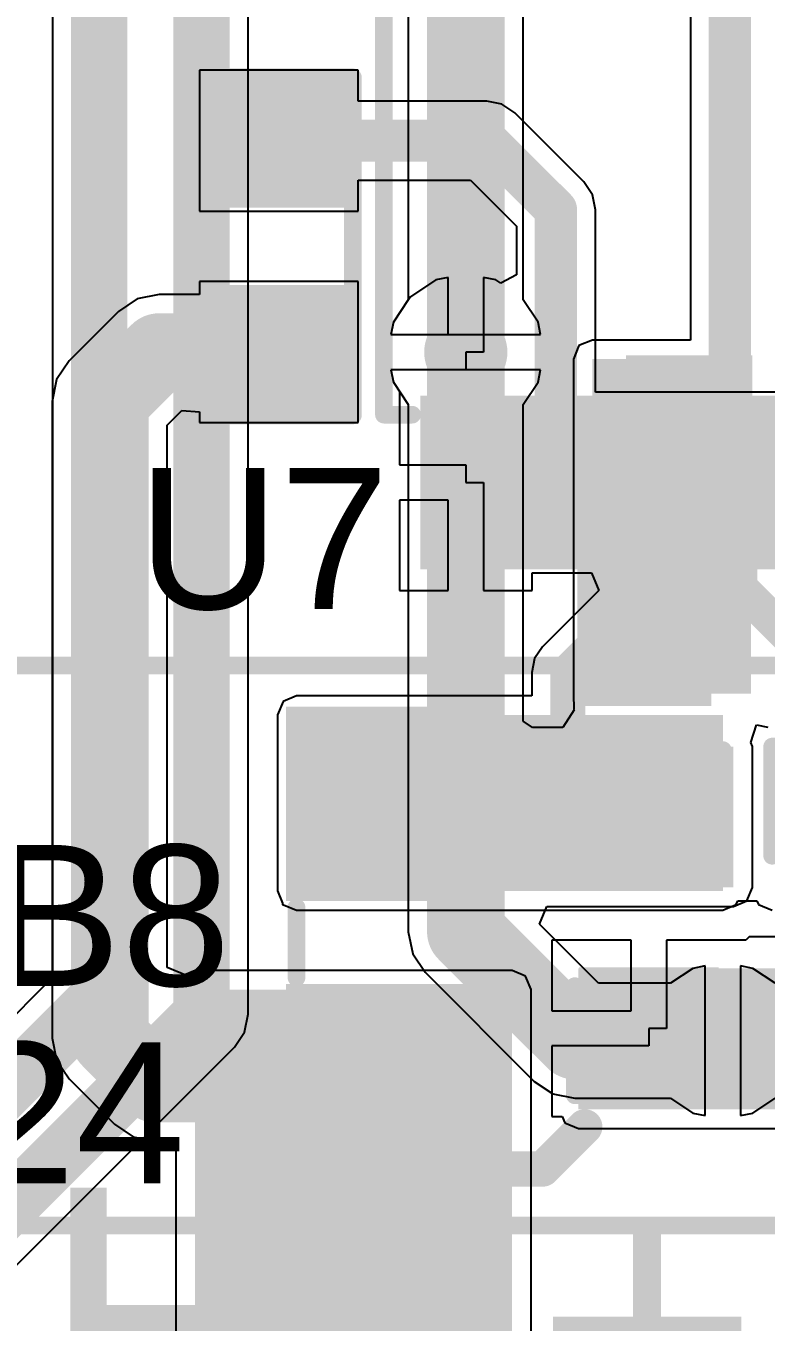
# Model space of a CAD drawing. Header units: millimetres. Extents: x -0.26 to 4.68, y -0.29 to 2.93.
# Drawn here: x 1.578 to 1.7881, y 0.4526 to 0.8205 of the extents above; entities that cross this region are included whole.
import ezdxf

# ---------------------------------------------------------------- set-up
doc = ezdxf.new("R2010")
doc.units = ezdxf.units.MM
doc.header["$MEASUREMENT"] = 0
for name, color, linetype in [('BottomLayer', 5, 'Continuous'), ('BottomPaste', 16, 'Continuous'), ('BottomSolder', 6, 'Continuous'), ('Mechanical1', 6, 'Continuous'), ('TopLayer', 1, 'Continuous'), ('TopOverlay', 2, 'Continuous'), ('TopPaste', 8, 'Continuous'), ('TopSolder', 216, 'Continuous'), ('ViaHoleLayer', 16, 'Continuous')]:
    doc.layers.add(name, color=color, linetype=linetype)
doc.styles.add('Arial', font='', dxfattribs={"height": 0.2})
doc.styles.get('Arial').set_extended_font_data('Arial')

# ---------------------------------------------------------------- blocks, each defined once
blk = doc.blocks.new('14_TSSOP_26')
at = {"layer": 'TopLayer'}
for points in [[(-0.1299212, 0.08562995), (-0.0885826, 0.08562995), (-0.0885826, 0.06791345), (-0.1299212, 0.06791345)], [(0.0885827, 0.08562995), (0.1299213, 0.08562995), (0.1299213, 0.06791345), (0.0885827, 0.06791345)], [(-0.1299212, 0.06003935), (-0.0885826, 0.06003935), (-0.0885826, 0.04232285), (-0.1299212, 0.04232285)], [(0.0885827, 0.06003945), (0.1299213, 0.06003945), (0.1299213, 0.04232295), (0.0885827, 0.04232295)], [(-0.1299212, 0.03444885), (-0.0885826, 0.03444885), (-0.0885826, 0.01673235), (-0.1299212, 0.01673235)], [(0.0885827, 0.03444885), (0.1299213, 0.03444885), (0.1299213, 0.01673235), (0.0885827, 0.01673235)], [(-0.1299212, 0.00885825), (-0.0885826, 0.00885825), (-0.0885826, -0.00885825), (-0.1299212, -0.00885825)], [(0.0885827, 0.00885835), (0.1299213, 0.00885835), (0.1299213, -0.00885815), (0.0885827, -0.00885815)], [(-0.1299212, -0.01673225), (-0.0885826, -0.01673225), (-0.0885826, -0.03444875), (-0.1299212, -0.03444875)], [(0.0885827, -0.01673225), (0.1299213, -0.01673225), (0.1299213, -0.03444875), (0.0885827, -0.03444875)], [(-0.1299212, -0.04232285), (-0.0885826, -0.04232285), (-0.0885826, -0.06003935), (-0.1299212, -0.06003935)], [(0.0885827, -0.04232275), (0.1299213, -0.04232275), (0.1299213, -0.06003925), (0.0885827, -0.06003925)], [(-0.1299212, -0.06791335), (-0.0885826, -0.06791335), (-0.0885826, -0.08562985), (-0.1299212, -0.08562985)], [(0.0885827, -0.06791335), (0.1299213, -0.06791335), (0.1299213, -0.08562985), (0.0885827, -0.08562985)]]:
    blk.add_hatch(color=1, dxfattribs=at).paths.add_polyline_path(points)
at = {"layer": 'TopOverlay'}
blk.add_hatch(color=2, dxfattribs=at).paths.add_polyline_path([(-0.084008, 0.068), (-0.073008, 0.068), (-0.073008, 0.086), (-0.084008, 0.086)])
at = {"layer": 'TopPaste'}
for points in [[(-0.1299212, 0.08562995), (-0.0885826, 0.08562995), (-0.0885826, 0.06791345), (-0.1299212, 0.06791345)], [(0.0885827, 0.08562995), (0.1299213, 0.08562995), (0.1299213, 0.06791345), (0.0885827, 0.06791345)], [(-0.1299212, 0.06003935), (-0.0885826, 0.06003935), (-0.0885826, 0.04232285), (-0.1299212, 0.04232285)], [(0.0885827, 0.06003945), (0.1299213, 0.06003945), (0.1299213, 0.04232295), (0.0885827, 0.04232295)], [(-0.1299212, 0.03444885), (-0.0885826, 0.03444885), (-0.0885826, 0.01673235), (-0.1299212, 0.01673235)], [(0.0885827, 0.03444885), (0.1299213, 0.03444885), (0.1299213, 0.01673235), (0.0885827, 0.01673235)], [(-0.1299212, 0.00885825), (-0.0885826, 0.00885825), (-0.0885826, -0.00885825), (-0.1299212, -0.00885825)], [(0.0885827, 0.00885835), (0.1299213, 0.00885835), (0.1299213, -0.00885815), (0.0885827, -0.00885815)], [(-0.1299212, -0.01673225), (-0.0885826, -0.01673225), (-0.0885826, -0.03444875), (-0.1299212, -0.03444875)], [(0.0885827, -0.01673225), (0.1299213, -0.01673225), (0.1299213, -0.03444875), (0.0885827, -0.03444875)], [(-0.1299212, -0.04232285), (-0.0885826, -0.04232285), (-0.0885826, -0.06003935), (-0.1299212, -0.06003935)], [(0.0885827, -0.04232275), (0.1299213, -0.04232275), (0.1299213, -0.06003925), (0.0885827, -0.06003925)], [(-0.1299212, -0.06791335), (-0.0885826, -0.06791335), (-0.0885826, -0.08562985), (-0.1299212, -0.08562985)], [(0.0885827, -0.06791335), (0.1299213, -0.06791335), (0.1299213, -0.08562985), (0.0885827, -0.08562985)]]:
    blk.add_hatch(color=8, dxfattribs=at).paths.add_polyline_path(points)
at = {"layer": 'TopSolder'}
for points in [[(-0.1339212, 0.08962995), (-0.0845826, 0.08962995), (-0.0845826, 0.06391345), (-0.1339212, 0.06391345)], [(0.0845827, 0.08962995), (0.1339213, 0.08962995), (0.1339213, 0.06391345), (0.0845827, 0.06391345)], [(-0.1339212, 0.06403935), (-0.0845826, 0.06403935), (-0.0845826, 0.03832285), (-0.1339212, 0.03832285)], [(0.0845827, 0.06403945), (0.1339213, 0.06403945), (0.1339213, 0.03832295), (0.0845827, 0.03832295)], [(-0.1339212, 0.03844885), (-0.0845826, 0.03844885), (-0.0845826, 0.01273235), (-0.1339212, 0.01273235)], [(0.0845827, 0.03844885), (0.1339213, 0.03844885), (0.1339213, 0.01273235), (0.0845827, 0.01273235)], [(-0.1339212, 0.01285825), (-0.0845826, 0.01285825), (-0.0845826, -0.01285825), (-0.1339212, -0.01285825)], [(0.0845827, 0.01285835), (0.1339213, 0.01285835), (0.1339213, -0.01285815), (0.0845827, -0.01285815)], [(-0.1339212, -0.01273225), (-0.0845826, -0.01273225), (-0.0845826, -0.03844875), (-0.1339212, -0.03844875)], [(0.0845827, -0.01273225), (0.1339213, -0.01273225), (0.1339213, -0.03844875), (0.0845827, -0.03844875)], [(-0.1339212, -0.03832285), (-0.0845826, -0.03832285), (-0.0845826, -0.06403935), (-0.1339212, -0.06403935)], [(0.0845827, -0.03832275), (0.1339213, -0.03832275), (0.1339213, -0.06403925), (0.0845827, -0.06403925)], [(-0.1339212, -0.06391335), (-0.0845826, -0.06391335), (-0.0845826, -0.08962985), (-0.1339212, -0.08962985)], [(0.0845827, -0.06391335), (0.1339213, -0.06391335), (0.1339213, -0.08962985), (0.0845827, -0.08962985)]]:
    blk.add_hatch(color=216, dxfattribs=at).paths.add_polyline_path(points)
at = {"layer": 'TopOverlay'}
for points, const_width in [([(-0.09, 0.1), (-0.09, 0.092)], 0.005), ([(-0.09, 0.1), (0.0900001, 0.1)], 0.005), ([(0.0900001, 0.1), (0.0900001, 0.092)], 0.005), ([(-0.141, 0.082), (-0.141, 0.072)], 0.007874), ([(-0.141, 0.082), (-0.136, 0.077)], 0.007874), ([(-0.136, 0.077), (-0.141, 0.072)], 0.007874), ([(-0.09, -0.0919999), (-0.09, -0.0999999)], 0.005), ([(0.0900001, -0.0919999), (0.0900001, -0.0999999)], 0.005), ([(-0.09, -0.0999999), (0.0900001, -0.0999999)], 0.005)]:
    blk.add_lwpolyline(points, dxfattribs=dict(at, const_width=const_width))
for points, const_width in [([(-0.09125, 0.1, 1), (-0.08875, 0.1, 1)], 0.0025), ([(-0.09125, 0.1, 1), (-0.08875, 0.1, 1)], 0.0025), ([(0.0887501, 0.1, 1), (0.0912501, 0.1, 1)], 0.0025), ([(0.0887501, 0.1, 1), (0.0912501, 0.1, 1)], 0.0025), ([(-0.09125, 0.092, 1), (-0.08875, 0.092, 1)], 0.0025), ([(0.0887501, 0.092, 1), (0.0912501, 0.092, 1)], 0.0025), ([(-0.1429685, 0.082, 1), (-0.1390315, 0.082, 1)], 0.003937), ([(-0.1429685, 0.082, 1), (-0.1390315, 0.082, 1)], 0.003937), ([(-0.1379685, 0.077, 1), (-0.1340315, 0.077, 1)], 0.003937), ([(-0.1379685, 0.077, 1), (-0.1340315, 0.077, 1)], 0.003937), ([(-0.1429685, 0.072, 1), (-0.1390315, 0.072, 1)], 0.003937), ([(-0.1429685, 0.072, 1), (-0.1390315, 0.072, 1)], 0.003937), ([(-0.09125, -0.0919999, 1), (-0.08875, -0.0919999, 1)], 0.0025), ([(0.0887501, -0.0919999, 1), (0.0912501, -0.0919999, 1)], 0.0025), ([(-0.09125, -0.0999999, 1), (-0.08875, -0.0999999, 1)], 0.0025), ([(-0.09125, -0.0999999, 1), (-0.08875, -0.0999999, 1)], 0.0025), ([(0.0887501, -0.0999999, 1), (0.0912501, -0.0999999, 1)], 0.0025), ([(0.0887501, -0.0999999, 1), (0.0912501, -0.0999999, 1)], 0.0025)]:
    blk.add_lwpolyline(points, format="xyb", close=True, dxfattribs=dict(at, const_width=const_width))
blk = doc.blocks.new('R___0603_B_64')
at = {"layer": 'BottomLayer'}
for points in [[(-0.045, -0.0175), (-0.045, 0.0175), (-0.015, 0.0175), (-0.015, -0.0175)], [(0.015, -0.0175), (0.015, 0.0175), (0.045, 0.0175), (0.045, -0.0175)]]:
    blk.add_hatch(color=5, dxfattribs=at).paths.add_polyline_path(points)
at = {"layer": 'BottomPaste'}
for points in [[(-0.045, -0.0175), (-0.045, 0.0175), (-0.015, 0.0175), (-0.015, -0.0175)], [(0.015, -0.0175), (0.015, 0.0175), (0.045, 0.0175), (0.045, -0.0175)]]:
    blk.add_hatch(color=16, dxfattribs=at).paths.add_polyline_path(points)
at = {"layer": 'BottomSolder'}
for points in [[(-0.049, -0.0215), (-0.049, 0.0215), (-0.011, 0.0215), (-0.011, -0.0215)], [(0.011, -0.0215), (0.011, 0.0215), (0.049, 0.0215), (0.049, -0.0215)]]:
    blk.add_hatch(color=6, dxfattribs=at).paths.add_polyline_path(points)
blk = doc.blocks.new('R___0603_66')
at = {"layer": 'TopLayer'}
for points in [[(-0.015, 0.0175), (-0.015, -0.0175), (-0.045, -0.0175), (-0.045, 0.0175)], [(0.045, 0.0175), (0.045, -0.0175), (0.015, -0.0175), (0.015, 0.0175)]]:
    blk.add_hatch(color=1, dxfattribs=at).paths.add_polyline_path(points)
at = {"layer": 'TopPaste'}
for points in [[(-0.015, 0.0175), (-0.015, -0.0175), (-0.045, -0.0175), (-0.045, 0.0175)], [(0.045, 0.0175), (0.045, -0.0175), (0.015, -0.0175), (0.015, 0.0175)]]:
    blk.add_hatch(color=8, dxfattribs=at).paths.add_polyline_path(points)
at = {"layer": 'TopSolder'}
for points in [[(-0.011, 0.0215), (-0.011, -0.0215), (-0.049, -0.0215), (-0.049, 0.0215)], [(0.049, 0.0215), (0.049, -0.0215), (0.011, -0.0215), (0.011, 0.0215)]]:
    blk.add_hatch(color=216, dxfattribs=at).paths.add_polyline_path(points)
at = {"layer": 'TopOverlay', "const_width": 0.005}
for points in [[(-0.048, 0.021), (0.048, 0.021)], [(-0.048, 0.021), (-0.048, -0.021)], [(0.048, 0.021), (0.048, -0.021)], [(-0.048, -0.021), (0.048, -0.021)]]:
    blk.add_lwpolyline(points, dxfattribs=at)
at = {"layer": 'TopOverlay', "const_width": 0.0025}
for points in [[(-0.04925, 0.021, 1), (-0.04675, 0.021, 1)], [(-0.04925, 0.021, 1), (-0.04675, 0.021, 1)], [(0.04675, 0.021, 1), (0.04925, 0.021, 1)], [(0.04675, 0.021, 1), (0.04925, 0.021, 1)], [(-0.04925, -0.021, 1), (-0.04675, -0.021, 1)], [(-0.04925, -0.021, 1), (-0.04675, -0.021, 1)], [(0.04675, -0.021, 1), (0.04925, -0.021, 1)], [(0.04675, -0.021, 1), (0.04925, -0.021, 1)]]:
    blk.add_lwpolyline(points, format="xyb", close=True, dxfattribs=at)
blk = doc.blocks.new('ZIO_101954_95')
at = {"layer": 'Mechanical1', "const_width": 0.005}
blk.add_lwpolyline([(-0.719, -1.74), (0.719, -1.74)], dxfattribs=at)
blk = doc.blocks.new('1_5_____RGB_OLED_97')
at = {"layer": 'Mechanical1', "const_width": 0.005}
blk.add_lwpolyline([(-0.7399999, 0.1099999), (-0.74, -1.6660001)], dxfattribs=at)
blk = doc.blocks.new('I___0805_111')
at = {"layer": 'TopLayer'}
for points in [[(-0.06299205, 0.02598425), (-0.01574795, 0.02598425), (-0.01574795, -0.02598425), (-0.06299205, -0.02598425)], [(0.01574815, 0.02598425), (0.06299225, 0.02598425), (0.06299225, -0.02598425), (0.01574815, -0.02598425)]]:
    blk.add_hatch(color=1, dxfattribs=at).paths.add_polyline_path(points)
at = {"layer": 'TopPaste'}
for points in [[(-0.06299205, 0.02598425), (-0.01574795, 0.02598425), (-0.01574795, -0.02598425), (-0.06299205, -0.02598425)], [(0.01574815, 0.02598425), (0.06299225, 0.02598425), (0.06299225, -0.02598425), (0.01574815, -0.02598425)]]:
    blk.add_hatch(color=8, dxfattribs=at).paths.add_polyline_path(points)
at = {"layer": 'TopSolder'}
for points in [[(-0.06699205, 0.02998425), (-0.01174795, 0.02998425), (-0.01174795, -0.02998425), (-0.06699205, -0.02998425)], [(0.01174815, 0.02998425), (0.06699225, 0.02998425), (0.06699225, -0.02998425), (0.01174815, -0.02998425)]]:
    blk.add_hatch(color=216, dxfattribs=at).paths.add_polyline_path(points)
at = {"layer": 'TopOverlay', "const_width": 0.005}
for points in [[(-0.01, 0.027), (0.01, 0.027)], [(-0.01, -0.027), (0.01, -0.027)]]:
    blk.add_lwpolyline(points, dxfattribs=at)
at = {"layer": 'TopOverlay', "const_width": 0.0025}
for points in [[(-0.01125, 0.027, 1), (-0.00875, 0.027, 1)], [(0.00875, 0.027, 1), (0.01125, 0.027, 1)], [(-0.01125, -0.027, 1), (-0.00875, -0.027, 1)], [(0.00875, -0.027, 1), (0.01125, -0.027, 1)]]:
    blk.add_lwpolyline(points, format="xyb", close=True, dxfattribs=at)
blk = doc.blocks.new('SOD_323_B_136')
at = {"layer": 'BottomLayer'}
for points in [[(-0.02952755, -0.01771655), (-0.06102365, -0.01771655), (-0.06102365, 0.01771655), (-0.02952755, 0.01771655)], [(0.06102365, -0.01771655), (0.02952755, -0.01771655), (0.02952755, 0.01771655), (0.06102365, 0.01771655)]]:
    blk.add_hatch(color=5, dxfattribs=at).paths.add_polyline_path(points)
at = {"layer": 'BottomPaste'}
for points in [[(-0.02952755, -0.01771655), (-0.06102365, -0.01771655), (-0.06102365, 0.01771655), (-0.02952755, 0.01771655)], [(0.06102365, -0.01771655), (0.02952755, -0.01771655), (0.02952755, 0.01771655), (0.06102365, 0.01771655)]]:
    blk.add_hatch(color=16, dxfattribs=at).paths.add_polyline_path(points)
at = {"layer": 'BottomSolder'}
for points in [[(-0.02736215, -0.01988195), (-0.06318905, -0.01988195), (-0.06318905, 0.01988195), (-0.02736215, 0.01988195)], [(0.06318905, -0.01988195), (0.02736215, -0.01988195), (0.02736215, 0.01988195), (0.06318905, 0.01988195)]]:
    blk.add_hatch(color=6, dxfattribs=at).paths.add_polyline_path(points)
blk = doc.blocks.new('C___0603_173')
at = {"layer": 'TopLayer'}
for points in [[(-0.015, 0.0175), (-0.015, -0.0175), (-0.045, -0.0175), (-0.045, 0.0175)], [(0.045, 0.0175), (0.045, -0.0175), (0.015, -0.0175), (0.015, 0.0175)]]:
    blk.add_hatch(color=1, dxfattribs=at).paths.add_polyline_path(points)
at = {"layer": 'TopPaste'}
for points in [[(-0.015, 0.0175), (-0.015, -0.0175), (-0.045, -0.0175), (-0.045, 0.0175)], [(0.045, 0.0175), (0.045, -0.0175), (0.015, -0.0175), (0.015, 0.0175)]]:
    blk.add_hatch(color=8, dxfattribs=at).paths.add_polyline_path(points)
at = {"layer": 'TopSolder'}
for points in [[(-0.0126378, 0.0198622), (-0.0126378, -0.0198622), (-0.0473622, -0.0198622), (-0.0473622, 0.0198622)], [(0.0473622, 0.0198622), (0.0473622, -0.0198622), (0.0126378, -0.0198622), (0.0126378, 0.0198622)]]:
    blk.add_hatch(color=216, dxfattribs=at).paths.add_polyline_path(points)
at = {"layer": 'TopOverlay', "const_width": 0.005}
for points in [[(-0.049, -0.021), (-0.049, 0.021)], [(-0.018, 0.021), (-0.049, 0.021)], [(0.049, 0.021), (0.018, 0.021)], [(0.049, -0.021), (0.049, 0.021)], [(-0.018, -0.021), (-0.049, -0.021)], [(0.049, -0.021), (0.018, -0.021)]]:
    blk.add_lwpolyline(points, dxfattribs=at)
at = {"layer": 'TopOverlay', "const_width": 0.0025}
for points in [[(-0.05025, 0.021, 1), (-0.04775, 0.021, 1)], [(-0.05025, 0.021, 1), (-0.04775, 0.021, 1)], [(-0.01925, 0.021, 1), (-0.01675, 0.021, 1)], [(0.01675, 0.021, 1), (0.01925, 0.021, 1)], [(0.04775, 0.021, 1), (0.05025, 0.021, 1)], [(0.04775, 0.021, 1), (0.05025, 0.021, 1)], [(-0.05025, -0.021, 1), (-0.04775, -0.021, 1)], [(-0.05025, -0.021, 1), (-0.04775, -0.021, 1)], [(-0.01925, -0.021, 1), (-0.01675, -0.021, 1)], [(0.01675, -0.021, 1), (0.01925, -0.021, 1)], [(0.04775, -0.021, 1), (0.05025, -0.021, 1)], [(0.04775, -0.021, 1), (0.05025, -0.021, 1)]]:
    blk.add_lwpolyline(points, format="xyb", close=True, dxfattribs=at)
blk = doc.blocks.new('C___0603_B_175')
at = {"layer": 'BottomLayer'}
for points in [[(-0.045, -0.0175), (-0.045, 0.0175), (-0.015, 0.0175), (-0.015, -0.0175)], [(0.015, -0.0175), (0.015, 0.0175), (0.045, 0.0175), (0.045, -0.0175)]]:
    blk.add_hatch(color=5, dxfattribs=at).paths.add_polyline_path(points)
at = {"layer": 'BottomPaste'}
for points in [[(-0.045, -0.0175), (-0.045, 0.0175), (-0.015, 0.0175), (-0.015, -0.0175)], [(0.015, -0.0175), (0.015, 0.0175), (0.045, 0.0175), (0.045, -0.0175)]]:
    blk.add_hatch(color=16, dxfattribs=at).paths.add_polyline_path(points)
at = {"layer": 'BottomSolder'}
for points in [[(-0.0473622, -0.0198622), (-0.0473622, 0.0198622), (-0.0126378, 0.0198622), (-0.0126378, -0.0198622)], [(0.0126378, -0.0198622), (0.0126378, 0.0198622), (0.0473622, 0.0198622), (0.0473622, -0.0198622)]]:
    blk.add_hatch(color=6, dxfattribs=at).paths.add_polyline_path(points)
blk = doc.blocks.new('C___0603_177')
at = {"layer": 'TopLayer'}
for points in [[(-0.015, 0.0175), (-0.015, -0.0175), (-0.045, -0.0175), (-0.045, 0.0175)], [(0.045, 0.0175), (0.045, -0.0175), (0.015, -0.0175), (0.015, 0.0175)]]:
    blk.add_hatch(color=1, dxfattribs=at).paths.add_polyline_path(points)
at = {"layer": 'TopPaste'}
for points in [[(-0.015, 0.0175), (-0.015, -0.0175), (-0.045, -0.0175), (-0.045, 0.0175)], [(0.045, 0.0175), (0.045, -0.0175), (0.015, -0.0175), (0.015, 0.0175)]]:
    blk.add_hatch(color=8, dxfattribs=at).paths.add_polyline_path(points)
at = {"layer": 'TopSolder'}
for points in [[(-0.0126378, 0.0198622), (-0.0126378, -0.0198622), (-0.0473622, -0.0198622), (-0.0473622, 0.0198622)], [(0.0473622, 0.0198622), (0.0473622, -0.0198622), (0.0126378, -0.0198622), (0.0126378, 0.0198622)]]:
    blk.add_hatch(color=216, dxfattribs=at).paths.add_polyline_path(points)
at = {"layer": 'TopOverlay', "const_width": 0.005}
for points in [[(-0.049, 0.021), (-0.018, 0.021)], [(-0.049, 0.021), (-0.049, -0.021)], [(0.018, 0.021), (0.049, 0.021)], [(0.049, 0.021), (0.049, -0.021)], [(-0.049, -0.021), (-0.018, -0.021)], [(0.018, -0.021), (0.049, -0.021)]]:
    blk.add_lwpolyline(points, dxfattribs=at)
at = {"layer": 'TopOverlay', "const_width": 0.0025}
for points in [[(-0.05025, 0.021, 1), (-0.04775, 0.021, 1)], [(-0.05025, 0.021, 1), (-0.04775, 0.021, 1)], [(-0.01925, 0.021, 1), (-0.01675, 0.021, 1)], [(0.01675, 0.021, 1), (0.01925, 0.021, 1)], [(0.04775, 0.021, 1), (0.05025, 0.021, 1)], [(0.04775, 0.021, 1), (0.05025, 0.021, 1)], [(-0.05025, -0.021, 1), (-0.04775, -0.021, 1)], [(-0.05025, -0.021, 1), (-0.04775, -0.021, 1)], [(-0.01925, -0.021, 1), (-0.01675, -0.021, 1)], [(0.01675, -0.021, 1), (0.01925, -0.021, 1)], [(0.04775, -0.021, 1), (0.05025, -0.021, 1)], [(0.04775, -0.021, 1), (0.05025, -0.021, 1)]]:
    blk.add_lwpolyline(points, format="xyb", close=True, dxfattribs=at)

msp = doc.modelspace()

# ---------------------------------------------------------------- hatches: boundary and pattern name
at = {"layer": 'BottomLayer'}
h = msp.add_hatch(color=5, dxfattribs=at)
edge = h.paths.add_edge_path()
edge.add_arc((1.7028698, 0.7279014), 0.011811, 0, 360)
for points in [[(1.7388226, 0.6309486), (1.7838226, 0.6309486), (1.7838226, 0.7259486), (1.7388226, 0.7259486)], [(1.7788226, 0.6159486), (1.7218226, 0.6159486), (1.7218226, 0.5759486), (1.7788226, 0.5759486)]]:
    msp.add_hatch(color=5, dxfattribs=at).paths.add_polyline_path(points)
h = msp.add_hatch(color=5, dxfattribs=at)
edge = h.paths.add_edge_path()
edge.add_arc((1.7338226, 0.5959486), 0.011811, 0, 360)
h = msp.add_hatch(color=5, dxfattribs=at)
edge = h.paths.add_edge_path()
edge.add_arc((1.7758226, 0.5324486), 0.011811, 0, 360)
at = {"layer": 'BottomSolder'}
h = msp.add_hatch(color=6, dxfattribs=at)
edge = h.paths.add_edge_path()
edge.add_arc((1.7028698, 0.7279014), 0.0059055, 0, 360)
h = msp.add_hatch(color=6, dxfattribs=at)
edge = h.paths.add_edge_path()
edge.add_arc((1.7338226, 0.5959486), 0.0059055, 0, 360)
h = msp.add_hatch(color=6, dxfattribs=at)
edge = h.paths.add_edge_path()
edge.add_arc((1.7758226, 0.5324486), 0.0059055, 0, 360)
at = {"layer": 'TopLayer'}
h = msp.add_hatch(color=1, dxfattribs=at)
edge = h.paths.add_edge_path()
edge.add_arc((1.7028698, 0.7279014), 0.011811, 0, 360)
for points in [[(1.7758226, 0.6249486), (1.6548226, 0.6249486), (1.6548226, 0.5749486), (1.7758226, 0.5749486)], [(1.7348226, 0.5129486), (1.8308226, 0.5129486), (1.8308226, 0.5529486), (1.7348226, 0.5529486)], [(1.7160226, 0.5469486), (1.6260226, 0.5469486), (1.6260226, 0.2989486), (1.7160226, 0.2989486)]]:
    msp.add_hatch(color=1, dxfattribs=at).paths.add_polyline_path(points)
h = msp.add_hatch(color=1, dxfattribs=at)
edge = h.paths.add_edge_path()
edge.add_arc((1.7338226, 0.5959486), 0.011811, 0, 360)
h = msp.add_hatch(color=1, dxfattribs=at)
edge = h.paths.add_edge_path()
edge.add_arc((1.7758226, 0.5324486), 0.011811, 0, 360)
at = {"layer": 'TopSolder'}
h = msp.add_hatch(color=216, dxfattribs=at)
edge = h.paths.add_edge_path()
edge.add_arc((1.7028698, 0.7279014), 0.0059055, 0, 360)
h = msp.add_hatch(color=216, dxfattribs=at)
edge = h.paths.add_edge_path()
edge.add_arc((1.7338226, 0.5959486), 0.0059055, 0, 360)
h = msp.add_hatch(color=216, dxfattribs=at)
edge = h.paths.add_edge_path()
edge.add_arc((1.7758226, 0.5324486), 0.0059055, 0, 360)
at = {"layer": 'ViaHoleLayer'}
h = msp.add_hatch(color=16, dxfattribs=at)
edge = h.paths.add_edge_path()
edge.add_arc((1.7028698, 0.7279014), 0.0059055, 0, 360)
h = msp.add_hatch(color=16, dxfattribs=at)
edge = h.paths.add_edge_path()
edge.add_arc((1.7338226, 0.5959486), 0.0059055, 0, 360)
h = msp.add_hatch(color=16, dxfattribs=at)
edge = h.paths.add_edge_path()
edge.add_arc((1.7758226, 0.5324486), 0.0059055, 0, 360)

# ---------------------------------------------------------------- linework, layer by layer
at = {"layer": 'BottomLayer'}
for p, q in [((1.7666071, 1.0049481), (1.7666071, 0.7313606)), ((1.5855679, 0.8870874), (1.5855679, 0.5503801)), ((1.6410773, 0.7299177), (1.6410773, 0.8695268)), ((1.6865563, 0.8551046), (1.6865563, 0.7427454)), ((1.7191833, 0.7427454), (1.7191833, 0.8551046)), ((1.6865563, 0.7427454), (1.6823243, 0.7364116)), ((1.7234153, 0.7364116), (1.7191833, 0.7427454)), ((1.6823243, 0.7364116), (1.6816261, 0.7329014)), ((1.7241135, 0.7329014), (1.7234153, 0.7364116)), ((1.6816261, 0.7329014), (1.7241135, 0.7329014)), ((1.6410774, 0.7299172), (1.6410773, 0.7299177)), ((1.6410774, 0.5399487), (1.6410774, 0.7299172)), ((1.7349957, 0.7297755), (1.7334106, 0.7259486)), ((1.7388226, 0.7313606), (1.7349957, 0.7297755)), ((1.7666071, 0.7313606), (1.7388226, 0.7313606)), ((1.7334106, 0.7259486), (1.7334106, 0.6309486)), ((1.7241135, 0.7229014), (1.6816261, 0.7229014)), ((1.6816261, 0.7229014), (1.6823243, 0.7193912)), ((1.7234153, 0.7193912), (1.7241135, 0.7229014)), ((1.6823243, 0.7193912), (1.6865563, 0.7130574)), ((1.7191833, 0.7130574), (1.7234153, 0.7193912)), ((1.6865563, 0.7130574), (1.6865563, 0.5634014)), ((1.7191833, 0.6231242), (1.7191833, 0.7130574)), ((1.7334106, 0.6309486), (1.7335468, 0.6264486)), ((1.7335876, 0.6263607), (1.7303892, 0.6213606)), ((1.7335468, 0.6264486), (1.7335469, 0.6264486)), ((1.7335469, 0.6264486), (1.7335876, 0.6263607)), ((1.7218227, 0.6213606), (1.7191833, 0.6231242)), ((1.7837473, 0.6171251), (1.7853452, 0.6221294)), ((1.7853452, 0.6221294), (1.788547, 0.6214485)), ((1.7303892, 0.6213606), (1.7218227, 0.6213606)), ((1.7842346, 0.6159486), (1.7837473, 0.6171251)), ((1.7842346, 0.5759486), (1.7842346, 0.6159486)), ((1.7826495, 0.5721217), (1.7842346, 0.5759486)), ((1.7238054, 0.5655366), (1.7258765, 0.5705366)), ((1.7258765, 0.5705366), (1.7788226, 0.5705366)), ((1.7788226, 0.5705366), (1.7826495, 0.5721217)), ((1.6865563, 0.5634014), (1.6877981, 0.5571585)), ((1.7405799, 0.5487621), (1.7238054, 0.5655366)), ((1.6877981, 0.5571585), (1.6913344, 0.551866)), ((1.7673124, 0.5529941), (1.7609786, 0.5487621)), ((1.7708226, 0.5536923), (1.7673124, 0.5529941)), ((1.7708226, 0.5324486), (1.7708226, 0.5536923)), ((1.7843328, 0.5529941), (1.7808226, 0.5536923)), ((1.7808226, 0.5536923), (1.7808226, 0.5324486)), ((1.7906666, 0.5487621), (1.7843328, 0.5529941)), ((1.5855679, 0.5503801), (1.4913912, 0.4562034)), ((1.6913344, 0.551866), (1.7222872, 0.5209132)), ((1.7609786, 0.5487621), (1.7405799, 0.5487621)), ((1.6400685, 0.5348764), (1.6410774, 0.5399487)), ((1.6371952, 0.5305762), (1.6400685, 0.5348764)), ((1.5161951, 0.4095761), (1.6371952, 0.5305762)), ((1.7708226, 0.5112049), (1.7708226, 0.5324486)), ((1.7808226, 0.5324486), (1.7808226, 0.5112049)), ((1.7222872, 0.5209132), (1.7275797, 0.5173769)), ((1.7275797, 0.5173769), (1.7338226, 0.5161351)), ((1.7338226, 0.5161351), (1.7609786, 0.5161351)), ((1.7609786, 0.5161351), (1.7673124, 0.5119031)), ((1.7843328, 0.5119031), (1.7906666, 0.5161351)), ((1.7673124, 0.5119031), (1.7708226, 0.5112049)), ((1.7808226, 0.5112049), (1.7843328, 0.5119031))]:
    msp.add_line(p, q, dxfattribs=at)
for points, const_width in [([(1.7778226, 0.7187282), (1.7778226, 1.0049486)], 0.012), ([(1.5988226, 0.5448898), (1.5988226, 0.8975092)], 0.016), ([(1.6278226, 0.7299173), (1.6278226, 0.8799486)], 0.016), ([(1.7028698, 0.7279014), (1.7028698, 0.8699486)], 0.022), ([(1.6278226, 0.7299173), (1.6278227, 0.7299172)], 0.016), ([(1.6278227, 0.5399487), (1.6278227, 0.7299172)], 0.016), ([(1.7028698, 0.5634014), (1.7028698, 0.7279014)], 0.022), ([(1.7662714, 0.707177), (1.7778226, 0.7187282)], 0.008), ([(1.7028698, 0.5634014), (1.7338226, 0.5324486)], 0.022), ([(1.4968815, 0.4429487), (1.5988226, 0.5448898)], 0.016), ([(1.5068226, 0.4189486), (1.6278227, 0.5399487)], 0.016), ([(1.7338226, 0.5324486), (1.7758226, 0.5324486)], 0.022), ([(1.7758226, 0.5324486), (2.2233226, 0.5324486)], 0.022)]:
    msp.add_lwpolyline(points, dxfattribs=dict(at, const_width=const_width))
for points, const_width in [([(1.6238226, 0.7299173, 1), (1.6318226, 0.7299173, 1)], 0.008), ([(1.6238226, 0.7299173, 1), (1.6318226, 0.7299173, 1)], 0.008), ([(1.6238227, 0.7299172, 1), (1.6318227, 0.7299172, 1)], 0.008), ([(1.6238227, 0.7299172, 1), (1.6318227, 0.7299172, 1)], 0.008), ([(1.6973698, 0.7279014, 1), (1.7083698, 0.7279014, 1)], 0.011), ([(1.6973698, 0.7279014, 1), (1.7083698, 0.7279014, 1)], 0.011), ([(1.7748226, 0.7187282, 1), (1.7808226, 0.7187282, 1)], 0.006), ([(1.7758226, 0.7187282, 1), (1.7798226, 0.7187282, 1)], 0.004), ([(1.7642714, 0.707177, 1), (1.7682714, 0.707177, 1)], 0.004), ([(1.6973698, 0.5634014, 1), (1.7083698, 0.5634014, 1)], 0.011), ([(1.6973698, 0.5634014, 1), (1.7083698, 0.5634014, 1)], 0.011), ([(1.5948226, 0.5448898, 1), (1.6028226, 0.5448898, 1)], 0.008), ([(1.5948226, 0.5448898, 1), (1.6028226, 0.5448898, 1)], 0.008), ([(1.6238227, 0.5399487, 1), (1.6318227, 0.5399487, 1)], 0.008), ([(1.6238227, 0.5399487, 1), (1.6318227, 0.5399487, 1)], 0.008), ([(1.7283226, 0.5324486, 1), (1.7393226, 0.5324486, 1)], 0.011), ([(1.7283226, 0.5324486, 1), (1.7393226, 0.5324486, 1)], 0.011), ([(1.7703226, 0.5324486, 1), (1.7813226, 0.5324486, 1)], 0.011), ([(1.7703226, 0.5324486, 1), (1.7813226, 0.5324486, 1)], 0.011)]:
    msp.add_lwpolyline(points, format="xyb", close=True, dxfattribs=dict(at, const_width=const_width))
at = {"layer": 'TopLayer'}
for p, q in [((1.6723226, 0.8079486), (1.6273226, 0.8079486)), ((1.6273226, 0.8079486), (1.6273226, 0.7679486)), ((1.6723226, 0.7991641), (1.6723226, 0.8079486)), ((1.7088221, 0.7991641), (1.6723226, 0.7991641)), ((1.7088226, 0.7991642), (1.7088221, 0.7991641)), ((1.7131146, 0.7983104), (1.7088226, 0.7991642)), ((1.7167532, 0.7958792), (1.7131146, 0.7983104)), ((1.7363907, 0.7762416), (1.7167532, 0.7958792)), ((1.6723226, 0.7679486), (1.6723226, 0.7767331)), ((1.6723226, 0.7767331), (1.7041769, 0.7767331)), ((1.7041769, 0.7767331), (1.7172449, 0.7636652)), ((1.736391, 0.7762414), (1.7363907, 0.7762416)), ((1.7388222, 0.7726028), (1.736391, 0.7762414)), ((1.7396759, 0.7683108), (1.7388222, 0.7726028)), ((1.6273226, 0.7679486), (1.6723226, 0.7679486)), ((1.7396759, 0.7165753), (1.7396759, 0.7683108)), ((1.7172449, 0.7636652), (1.7172449, 0.7498316)), ((1.6723226, 0.7479486), (1.6273226, 0.7479486)), ((1.6273226, 0.7479486), (1.6273226, 0.7442621)), ((1.6723226, 0.7079486), (1.6723226, 0.7479486)), ((1.6943596, 0.7484469), (1.6871449, 0.7436263)), ((1.6978698, 0.7491451), (1.6943596, 0.7484469)), ((1.6978698, 0.7329014), (1.6978698, 0.7491451)), ((1.71138, 0.7484469), (1.7078698, 0.7491451)), ((1.7078698, 0.7491451), (1.7078698, 0.7279014)), ((1.7128353, 0.7474745), (1.71138, 0.7484469)), ((1.7172449, 0.7498316), (1.7128353, 0.7474745)), ((1.6158226, 0.7442621), (1.6095797, 0.7430203)), ((1.6273226, 0.7442621), (1.6158226, 0.7442621)), ((1.6871449, 0.7436263), (1.6823243, 0.7364116)), ((1.6095797, 0.7430203), (1.6042872, 0.739484)), ((1.6042872, 0.739484), (1.5902872, 0.725484)), ((1.6823243, 0.7364116), (1.6816261, 0.7329014)), ((1.6816261, 0.7329014), (1.6978698, 0.7329014)), ((1.5902872, 0.725484), (1.5867509, 0.7201915)), ((1.7078698, 0.7279014), (1.7028698, 0.7279014)), ((1.7028698, 0.7279014), (1.7028698, 0.7229014)), ((1.7028698, 0.7229014), (1.6816261, 0.7229014)), ((1.6816261, 0.7229014), (1.6823243, 0.7193912)), ((1.5867509, 0.7201915), (1.5855091, 0.7139486)), ((1.6823243, 0.7193912), (1.6840116, 0.7168659)), ((1.5855091, 0.7139486), (1.5855091, 0.533136)), ((1.6840116, 0.7168659), (1.6840116, 0.695906)), ((1.7940165, 0.7165753), (1.7396759, 0.7165753)), ((1.6181361, 0.7071913), (1.6223226, 0.7113778)), ((1.6223226, 0.7113778), (1.6273226, 0.7110139)), ((1.6273226, 0.7110139), (1.6273226, 0.7079486)), ((1.6181361, 0.5532488), (1.6181361, 0.7071913)), ((1.6273226, 0.7079486), (1.6723226, 0.7079486)), ((1.6840116, 0.695906), (1.7028698, 0.695906)), ((1.7028698, 0.695906), (1.7028698, 0.690906)), ((1.7028698, 0.690906), (1.7078698, 0.690906)), ((1.7078698, 0.690906), (1.7078698, 0.6602367)), ((1.6978698, 0.685906), (1.6840116, 0.685906)), ((1.6840116, 0.685906), (1.6840116, 0.6602367)), ((1.6978698, 0.6602367), (1.6978698, 0.685906)), ((1.721728, 0.6602367), (1.721728, 0.6652367)), ((1.721728, 0.6652367), (1.7385635, 0.6652367)), ((1.7385635, 0.6652367), (1.7406346, 0.6602367)), ((1.6840116, 0.6602367), (1.6978698, 0.6602367)), ((1.7078698, 0.6602367), (1.721728, 0.6602367)), ((1.7406346, 0.6602367), (1.724613, 0.6442151)), ((1.724613, 0.6442151), (1.7224028, 0.6409073)), ((1.7224028, 0.6409073), (1.7216267, 0.6370055)), ((1.7216267, 0.6370055), (1.7216267, 0.6303606)), ((1.6548226, 0.6303606), (1.6509957, 0.6287755)), ((1.7216267, 0.6303606), (1.6548226, 0.6303606)), ((1.6509957, 0.6287755), (1.6494106, 0.6249486)), ((1.6494106, 0.6249486), (1.6494106, 0.5749486)), ((1.6494106, 0.5749486), (1.6508384, 0.5715015)), ((1.6508384, 0.5715015), (1.6508384, 0.5710668)), ((1.6508384, 0.5710668), (1.6511282, 0.5710668)), ((1.6511282, 0.5710668), (1.6548226, 0.5695366)), ((1.7758226, 0.5695366), (1.7796495, 0.5711217)), ((1.7796495, 0.5711217), (1.7800953, 0.572198)), ((1.7800953, 0.572198), (1.7855073, 0.572198)), ((1.7855073, 0.572198), (1.7859531, 0.5711217)), ((1.7859531, 0.5711217), (1.78978, 0.5695366)), ((1.6548226, 0.5695366), (1.7758226, 0.5695366)), ((1.7498226, 0.5609486), (1.7273226, 0.5609486)), ((1.7273226, 0.5609486), (1.7273226, 0.5409486)), ((1.7498226, 0.5409486), (1.7498226, 0.5609486)), ((1.7823225, 0.5609486), (1.7598226, 0.5609486)), ((1.7598226, 0.5609486), (1.7598226, 0.5359486)), ((1.7833226, 0.5619487), (1.7823225, 0.5609486)), ((1.7833226, 0.5619486), (1.7833226, 0.5619487)), ((1.8058226, 0.5619486), (1.7833226, 0.5619486)), ((1.6231362, 0.551165), (1.6181361, 0.5532488)), ((1.6260226, 0.5523606), (1.6231362, 0.551165)), ((1.7160226, 0.5523606), (1.6260226, 0.5523606)), ((1.7198495, 0.5507755), (1.7160226, 0.5523606)), ((1.7214346, 0.5469486), (1.7198495, 0.5507755)), ((1.7214346, 0.4113606), (1.7214346, 0.5469486)), ((1.7273226, 0.5409486), (1.7498226, 0.5409486)), ((1.7598226, 0.5359486), (1.7548226, 0.5359486)), ((1.7548226, 0.5359486), (1.7548226, 0.5309486)), ((1.5855091, 0.533136), (1.5867509, 0.5268931)), ((1.7548226, 0.5309486), (1.7273226, 0.5309486)), ((1.7273226, 0.5309486), (1.7273226, 0.5109486)), ((1.5867509, 0.5268931), (1.5902872, 0.5216006)), ((1.5902872, 0.5216006), (1.6031746, 0.5087132)), ((1.6031746, 0.5087132), (1.6084671, 0.5051769)), ((1.7273226, 0.5109486), (1.730239, 0.5109486)), ((1.730239, 0.5109486), (1.7309957, 0.5091217)), ((1.7309957, 0.5091217), (1.7348226, 0.5075366)), ((1.6084671, 0.5051769), (1.61471, 0.5039351)), ((1.7348226, 0.5075366), (1.8308226, 0.5075366)), ((1.61471, 0.5039351), (1.6206106, 0.5039351)), ((1.6206106, 0.5039351), (1.6206106, 0.2989486))]:
    msp.add_line(p, q, dxfattribs=at)
for points, const_width in [([(1.6498226, 0.7879486), (1.7088226, 0.7879486)], 0.012), ([(1.7088226, 0.7879486), (1.7284604, 0.7683108)], 0.012), ([(1.7284604, 0.690906), (1.7284604, 0.7683108)], 0.012), ([(1.6018226, 0.7139486), (1.6158226, 0.7279486)], 0.022), ([(1.6158226, 0.7279486), (1.6498226, 0.7279486)], 0.022), ([(1.7028698, 0.690906), (1.7028698, 0.7279014)], 0.018), ([(1.6018226, 0.533136), (1.6018226, 0.7139486)], 0.022), ([(1.7540509, 0.6592338), (1.7540509, 0.690906)], 0.01), ([(1.7796415, 0.690906), (1.7806237, 0.6899238)], 0.01), ([(1.7806237, 0.6611475), (1.7806237, 0.6899238)], 0.01), ([(1.7806237, 0.6611475), (1.7995171, 0.6422541)], 0.01), ([(1.7318226, 0.6370055), (1.7540509, 0.6592338)], 0.01), ([(1.7318226, 0.596906), (1.7318226, 0.6370055)], 0.01), ([(1.6818226, 0.5969486), (1.7418226, 0.5969486)], 0.012), ([(1.6018226, 0.533136), (1.61471, 0.5202486)], 0.022), ([(1.61471, 0.5202486), (1.6811226, 0.5202486)], 0.022)]:
    msp.add_lwpolyline(points, dxfattribs=dict(at, const_width=const_width))
for points, const_width in [([(1.6468226, 0.7879486, 1), (1.6528226, 0.7879486, 1)], 0.006), ([(1.7058226, 0.7879486, 1), (1.7118226, 0.7879486, 1)], 0.006), ([(1.7058226, 0.7879486, 1), (1.7118226, 0.7879486, 1)], 0.006), ([(1.7254604, 0.7683108, 1), (1.7314604, 0.7683108, 1)], 0.006), ([(1.7254604, 0.7683108, 1), (1.7314604, 0.7683108, 1)], 0.006), ([(1.6103226, 0.7279486, 1), (1.6213226, 0.7279486, 1)], 0.011), ([(1.6103226, 0.7279486, 1), (1.6213226, 0.7279486, 1)], 0.011), ([(1.6443226, 0.7279486, 1), (1.6553226, 0.7279486, 1)], 0.011), ([(1.6983698, 0.7279014, 1), (1.7073698, 0.7279014, 1)], 0.009), ([(1.5963226, 0.7139486, 1), (1.6073226, 0.7139486, 1)], 0.011), ([(1.5963226, 0.7139486, 1), (1.6073226, 0.7139486, 1)], 0.011), ([(1.6983698, 0.690906, 1), (1.7073698, 0.690906, 1)], 0.009), ([(1.7254604, 0.690906, 1), (1.7314604, 0.690906, 1)], 0.006), ([(1.7515509, 0.690906, 1), (1.7565509, 0.690906, 1)], 0.005), ([(1.7771415, 0.690906, 1), (1.7821415, 0.690906, 1)], 0.005), ([(1.7781237, 0.6899238, 1), (1.7831237, 0.6899238, 1)], 0.005), ([(1.7781237, 0.6899238, 1), (1.7831237, 0.6899238, 1)], 0.005), ([(1.7781237, 0.6611475, 1), (1.7831237, 0.6611475, 1)], 0.005), ([(1.7781237, 0.6611475, 1), (1.7831237, 0.6611475, 1)], 0.005), ([(1.7515509, 0.6592338, 1), (1.7565509, 0.6592338, 1)], 0.005), ([(1.7515509, 0.6592338, 1), (1.7565509, 0.6592338, 1)], 0.005), ([(1.7293226, 0.6370055, 1), (1.7343226, 0.6370055, 1)], 0.005), ([(1.7293226, 0.6370055, 1), (1.7343226, 0.6370055, 1)], 0.005), ([(1.6788226, 0.5969486, 1), (1.6848226, 0.5969486, 1)], 0.006), ([(1.7293226, 0.596906, 1), (1.7343226, 0.596906, 1)], 0.005), ([(1.7388226, 0.5969486, 1), (1.7448226, 0.5969486, 1)], 0.006), ([(1.5963226, 0.533136, 1), (1.6073226, 0.533136, 1)], 0.011), ([(1.5963226, 0.533136, 1), (1.6073226, 0.533136, 1)], 0.011), ([(1.60921, 0.5202486, 1), (1.62021, 0.5202486, 1)], 0.011), ([(1.60921, 0.5202486, 1), (1.62021, 0.5202486, 1)], 0.011), ([(1.6756226, 0.5202486, 1), (1.6866226, 0.5202486, 1)], 0.011)]:
    msp.add_lwpolyline(points, format="xyb", close=True, dxfattribs=dict(at, const_width=const_width))
at = {"layer": 'TopOverlay', "const_width": 0.01}
for points in [[(1.7246452, 0.496), (1.7366452, 0.508)], [(1.64, 0.496), (1.7246452, 0.496)]]:
    msp.add_lwpolyline(points, dxfattribs=at)
at = {"layer": 'TopOverlay', "const_width": 0.005}
for points in [[(1.7341452, 0.508, 1), (1.7391452, 0.508, 1)], [(1.6375, 0.496, 1), (1.6425, 0.496, 1)], [(1.7221452, 0.496, 1), (1.7271452, 0.496, 1)], [(1.7221452, 0.496, 1), (1.7271452, 0.496, 1)]]:
    msp.add_lwpolyline(points, format="xyb", close=True, dxfattribs=at)

# ---------------------------------------------------------------- block references
for name, p in [('ZIO_101954_95', (2.244999, 2.219996)), ('SOD_323_B_136', (1.811547, 0.707177)), ('C___0603_B_175', (1.7828226, 0.5979486))]:
    msp.add_blockref(name, p)
for name, p, rotation in [('1_5_____RGB_OLED_97', (1.4668226, 1.3789486), 90), ('14_TSSOP_26', (1.7796415, 0.8001579), 90), ('R___0603_66', (1.6498226, 0.7579486), 90), ('R___0603_B_64', (1.783547, 0.6489486), 180), ('I___0805_111', (1.6818226, 0.5603186), 90), ('C___0603_173', (1.8108226, 0.5669486), 270), ('C___0603_177', (1.7548226, 0.5659486), 90)]:
    msp.add_blockref(name, p, dxfattribs=dict(rotation=rotation))

# ---------------------------------------------------------------- texts
at = {"layer": 'TopOverlay', "style": 'Arial'}
for s, p in [('U7', (1.6096775, 0.6550065)), ('FB8', (1.5336839, 0.5480065)), ('C24', (1.5206839, 0.4920065))]:
    msp.add_text(s, height=0.04, dxfattribs=at).set_placement(p)
msp.add_text('-TH4+', height=0.0787402, rotation=360, dxfattribs=at).set_placement((1.4778226, 0.4119486))

doc.saveas('drawing.dxf')
